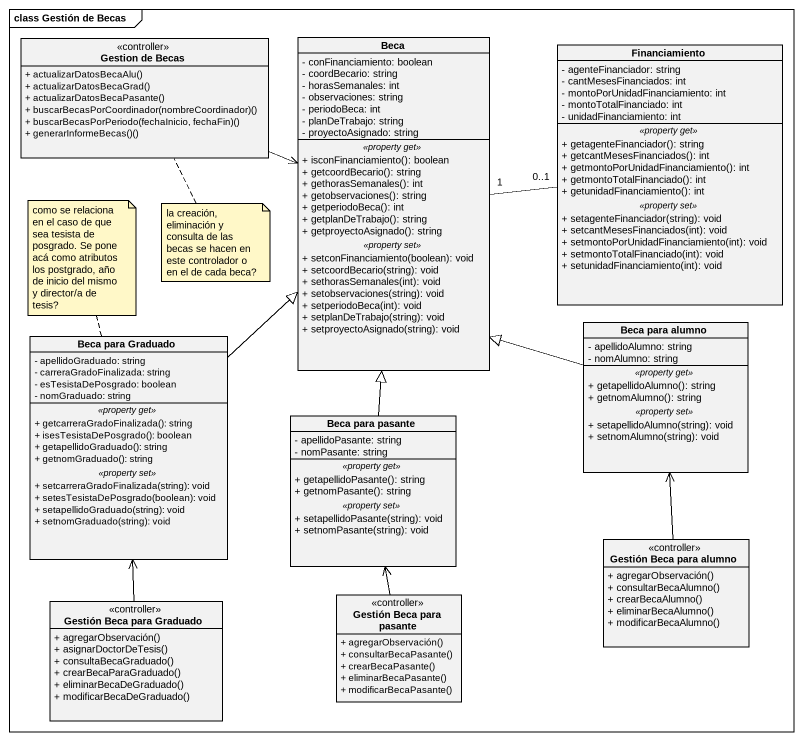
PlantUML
@startuml
mainframe class Gestión de Becas
hide circle
hide empty members
skinparam classAttributeIconSize 0
class "Gestion de Becas" as Gestion_de_Becas <<controller>> {
  + actualizarDatosBecaAlu()
  + actualizarDatosBecaGrad()
  + actualizarDatosBecaPasante()
  + buscarBecasPorCoordinador(nombreCoordinador)()
  + buscarBecasPorPeriodo(fechaInicio, fechaFin)()
  + generarInformeBecas()()
}
class Beca {
  - conFinanciamiento: boolean
  - coordBecario: string
  - horasSemanales: int
  - observaciones: string
  - periodoBeca: int
  - planDeTrabajo: string
  - proyectoAsignado: string
  .. <<property get>> ..
  + isconFinanciamiento(): boolean
  + getcoordBecario(): string
  + gethorasSemanales(): int
  + getobservaciones(): string
  + getperiodoBeca(): int
  + getplanDeTrabajo(): string
  + getproyectoAsignado(): string
  .. <<property set>> ..
  + setconFinanciamiento(boolean): void
  + setcoordBecario(string): void
  + sethorasSemanales(int): void
  + setobservaciones(string): void
  + setperiodoBeca(int): void
  + setplanDeTrabajo(string): void
  + setproyectoAsignado(string): void
}
class Financiamiento {
  - agenteFinanciador: string
  - cantMesesFinanciados: int
  - montoPorUnidadFinanciamiento: int
  - montoTotalFinanciado: int
  - unidadFinanciamiento: int
  .. <<property get>> ..
  + getagenteFinanciador(): string
  + getcantMesesFinanciados(): int
  + getmontoPorUnidadFinanciamiento(): int
  + getmontoTotalFinanciado(): int
  + getunidadFinanciamiento(): int
  .. <<property set>> ..
  + setagenteFinanciador(string): void
  + setcantMesesFinanciados(int): void
  + setmontoPorUnidadFinanciamiento(int): void
  + setmontoTotalFinanciado(int): void
  + setunidadFinanciamiento(int): void
}
class "Beca para Graduado" as Beca_para_Graduado {
  - apellidoGraduado: string
  - carreraGradoFinalizada: string
  - esTesistaDePosgrado: boolean
  - nomGraduado: string
  .. <<property get>> ..
  + getcarreraGradoFinalizada(): string
  + isesTesistaDePosgrado(): boolean
  + getapellidoGraduado(): string
  + getnomGraduado(): string
  .. <<property set>> ..
  + setcarreraGradoFinalizada(string): void
  + setesTesistaDePosgrado(boolean): void
  + setapellidoGraduado(string): void
  + setnomGraduado(string): void
}
class "Beca para alumno" as Beca_para_alumno {
  - apellidoAlumno: string
  - nomAlumno: string
  .. <<property get>> ..
  + getapellidoAlumno(): string
  + getnomAlumno(): string
  .. <<property set>> ..
  + setapellidoAlumno(string): void
  + setnomAlumno(string): void
}
class "Beca para pasante" as Beca_para_pasante {
  - apellidoPasante: string
  - nomPasante: string
  .. <<property get>> ..
  + getapellidoPasante(): string
  + getnomPasante(): string
  .. <<property set>> ..
  + setapellidoPasante(string): void
  + setnomPasante(string): void
}
class "Gestión Beca para alumno" as Gestión_Beca_para_alumno <<controller>> {
  + agregarObservación()
  + consultarBecaAlumno()
  + crearBecaAlumno()
  + eliminarBecaAlumno()
  + modificarBecaAlumno()
}
class "Gestión Beca para pasante" as Gestión_Beca_para_pasante <<controller>> {
  + agregarObservación()
  + consultarBecaPasante()
  + crearBecaPasante()
  + eliminarBecaPasante()
  + modificarBecaPasante()
}
class "Gestión Beca para Graduado" as Gestión_Beca_para_Graduado <<controller>> {
  + agregarObservación()
  + asignarDoctorDeTesis()
  + consultaBecaGraduado()
  + crearBecaParaGraduado()
  + eliminarBecaDeGraduado()
  + modificarBecaDeGraduado()
}
Gestion_de_Becas -right-> Beca
Beca "1" -right- "0..1" Financiamiento
Beca_para_Graduado -up-|> Beca
Beca_para_alumno -up-|> Beca
Beca_para_pasante -up-|> Beca
Gestión_Beca_para_alumno -up-> Beca_para_alumno
Gestión_Beca_para_pasante -up-> Beca_para_pasante
Gestión_Beca_para_Graduado -up-> Beca_para_Graduado
note top of Beca_para_Graduado : como se relaciona en el caso de que sea tesista de posgrado. Se pone acá como atributos los postgrado, año de inicio del mismo y director/a de tesis?
note bottom of Gestion_de_Becas : la creación, eliminación y consulta de las becas se hacen en este controlador o en el de cada beca?
@enduml
